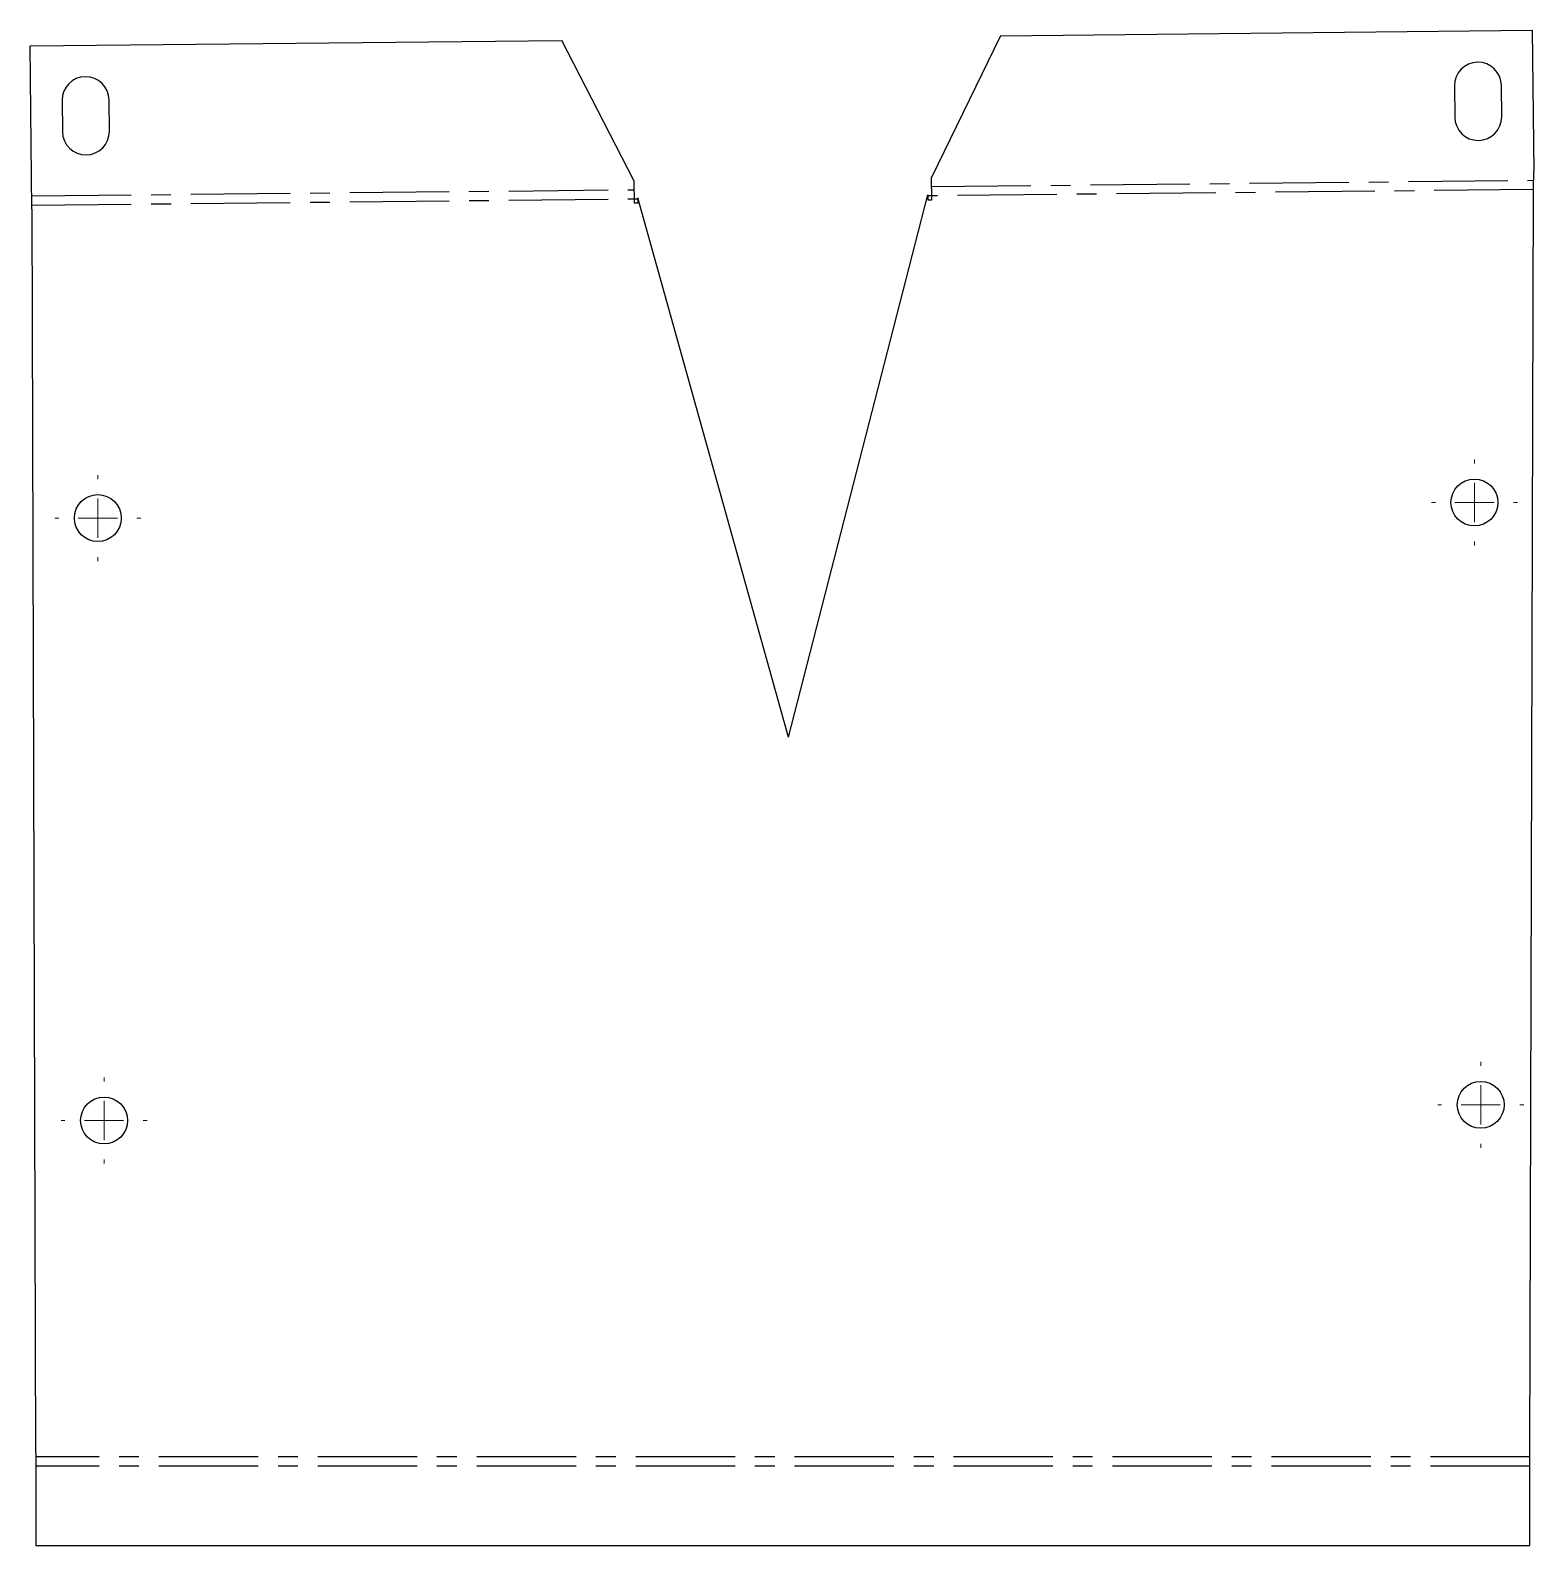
# Model space of a CAD drawing. Header units: millimetres. Extents: x 524 to 716, y 370 to 564.
import ezdxf

# ---------------------------------------------------------------- set-up
doc = ezdxf.new("R2010")
doc.units = ezdxf.units.MM
doc.linetypes.add('CENTERX2', pattern=[20.32, 12.7, -2.54, 2.54, -2.54])

# ---------------------------------------------------------------- blocks, each defined once
blk = doc.blocks.new('SW_CENTERMARKSYMBOL_0')
at = {"color": 0, "linetype": 'Continuous', "lineweight": 18}
for p, q in [((0, 5), (0, 5.5)), ((0, 0), (0, 2.5)), ((-5, 0), (-5.5, 0)), ((0, 0), (-2.5, 0)), ((0, 0), (0, -2.5)), ((0, 0), (2.5, 0)), ((5, 0), (5.5, 0)), ((0, -5), (0, -5.5))]:
    blk.add_line(p, q, dxfattribs=at)
blk = doc.blocks.new('SW_CENTERMARKSYMBOL_1')
at = {"color": 0, "linetype": 'Continuous', "lineweight": 18}
for p, q in [((0, 5), (0, 5.5)), ((0, 0), (0, 2.5)), ((-5, 0), (-5.5, 0)), ((0, 0), (-2.5, 0)), ((0, 0), (0, -2.5)), ((0, 0), (2.5, 0)), ((5, 0), (5.5, 0)), ((0, -5), (0, -5.5))]:
    blk.add_line(p, q, dxfattribs=at)
blk = doc.blocks.new('SW_CENTERMARKSYMBOL_2')
at = {"color": 0, "linetype": 'Continuous', "lineweight": 18}
for p, q in [((0, 5), (0, 5.5)), ((0, 0), (0, 2.5)), ((-5, 0), (-5.5, 0)), ((0, 0), (-2.5, 0)), ((0, 0), (0, -2.5)), ((0, 0), (2.5, 0)), ((5, 0), (5.5, 0)), ((0, -5), (0, -5.5))]:
    blk.add_line(p, q, dxfattribs=at)
blk = doc.blocks.new('SW_CENTERMARKSYMBOL_3')
at = {"color": 0, "linetype": 'Continuous', "lineweight": 18}
for p, q in [((0, 5), (0, 5.5)), ((0, 0), (0, 2.5)), ((-5, 0), (-5.5, 0)), ((0, 0), (-2.5, 0)), ((0, 0), (0, -2.5)), ((0, 0), (2.5, 0)), ((5, 0), (5.5, 0)), ((0, -5), (0, -5.5))]:
    blk.add_line(p, q, dxfattribs=at)

msp = doc.modelspace()

# ---------------------------------------------------------------- linework, layer by layer
at = {"color": 7, "linetype": 'Continuous', "lineweight": 25}
for p, q in [((647.86, 563.11), (715.84, 563.82)), ((715.84, 563.82), (716.03, 545.82)), ((523.84, 561.82), (591.81, 562.52)), ((524.05, 540.96), (523.84, 561.82)), ((601, 544.62), (591.81, 562.52)), ((647.86, 563.11), (639.05, 545.02)), ((705.9, 556.71), (705.94, 552.71)), ((711.94, 552.78), (711.9, 556.78)), ((527.91, 554.86), (527.95, 550.86)), ((533.95, 550.92), (533.91, 554.92)), ((601, 544.62), (601.03, 541.76)), ((639.08, 542.16), (639.05, 545.02)), ((716.02, 543.46), (716.03, 545.82)), ((601.53, 541.77), (601.52, 542.4)), ((620.77, 473.47), (601.52, 542.4)), ((620.77, 473.47), (638.57, 542.79)), ((638.57, 542.79), (638.58, 542.15)), ((715.54, 381.96), (716.02, 543.46)), ((524.04, 540.96), (524.05, 540.96)), ((524.04, 540.96), (524.52, 381.96)), ((601.03, 541.76), (601.53, 541.77)), ((638.58, 542.15), (639.08, 542.16)), ((524.52, 381.96), (524.53, 381.96)), ((524.53, 381.96), (524.53, 370.11)), ((715.53, 381.96), (715.54, 381.96)), ((715.53, 370.11), (715.53, 381.96)), ((524.53, 370.11), (715.53, 370.11))]:
    msp.add_line(p, q, dxfattribs=at)
at = {"color": 7, "linetype": 'CENTERX2'}
for p, q in [((639.06, 543.84), (716.02, 544.64)), ((524.04, 542.64), (601.01, 543.44)), ((716.03, 543.46), (638.54, 542.65)), ((524.05, 541.46), (601.56, 542.27)), ((715.53, 381.46), (524.53, 381.46)), ((715.53, 380.28), (524.53, 380.28))]:
    msp.add_line(p, q, dxfattribs=at)
at = {"color": 7, "linetype": 'Continuous', "lineweight": 25}
for centre in [(708.46, 503.46), (532.47, 501.46), (709.26, 426.46), (533.27, 424.46)]:
    msp.add_circle(centre, 3, dxfattribs=at)
for centre, start, end in [((530.91, 554.89), 0.5968, 180.5968), ((708.9, 556.74), 0.5968, 180.5968), ((708.94, 552.74), 180.5968, 0.5968), ((530.95, 550.89), 180.5968, 0.5968)]:
    msp.add_arc(centre, 3, start, end, dxfattribs=at)

# ---------------------------------------------------------------- block references
at = {"color": 7, "linetype": 'Continuous', "lineweight": 18}
for name, p in [('SW_CENTERMARKSYMBOL_3', (708.46, 503.46)), ('SW_CENTERMARKSYMBOL_1', (532.47, 501.46)), ('SW_CENTERMARKSYMBOL_2', (709.26, 426.46)), ('SW_CENTERMARKSYMBOL_0', (533.27, 424.46))]:
    msp.add_blockref(name, p, dxfattribs=at)

doc.saveas('drawing.dxf')
